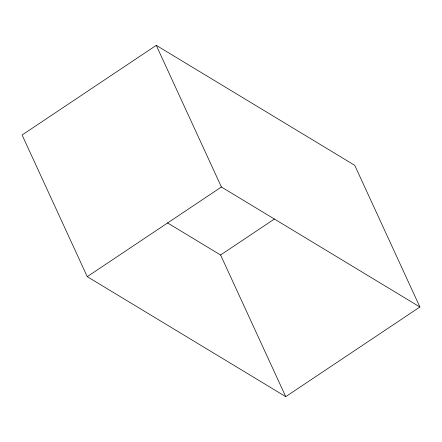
<?xml version="1.0" encoding="UTF-8"?>
<svg xmlns="http://www.w3.org/2000/svg" width="442" height="442" viewBox="0 0 442 442"><rect width="100%" height="100%" fill="white"/><g stroke="black" fill="none" stroke-linecap="round" stroke-linejoin="round"><path stroke-width="0.66" d="M156.258 45.344L22.1 135.003L87.251 276.659L285.742 396.656L419.9 306.997L354.749 165.341L156.258 45.344L221.409 186.994L419.9 306.997M87.251 276.659L221.409 186.994M167.424 222.862L220.591 255.006L274.482 218.989M220.591 255.006L285.742 396.656"/></g></svg>
